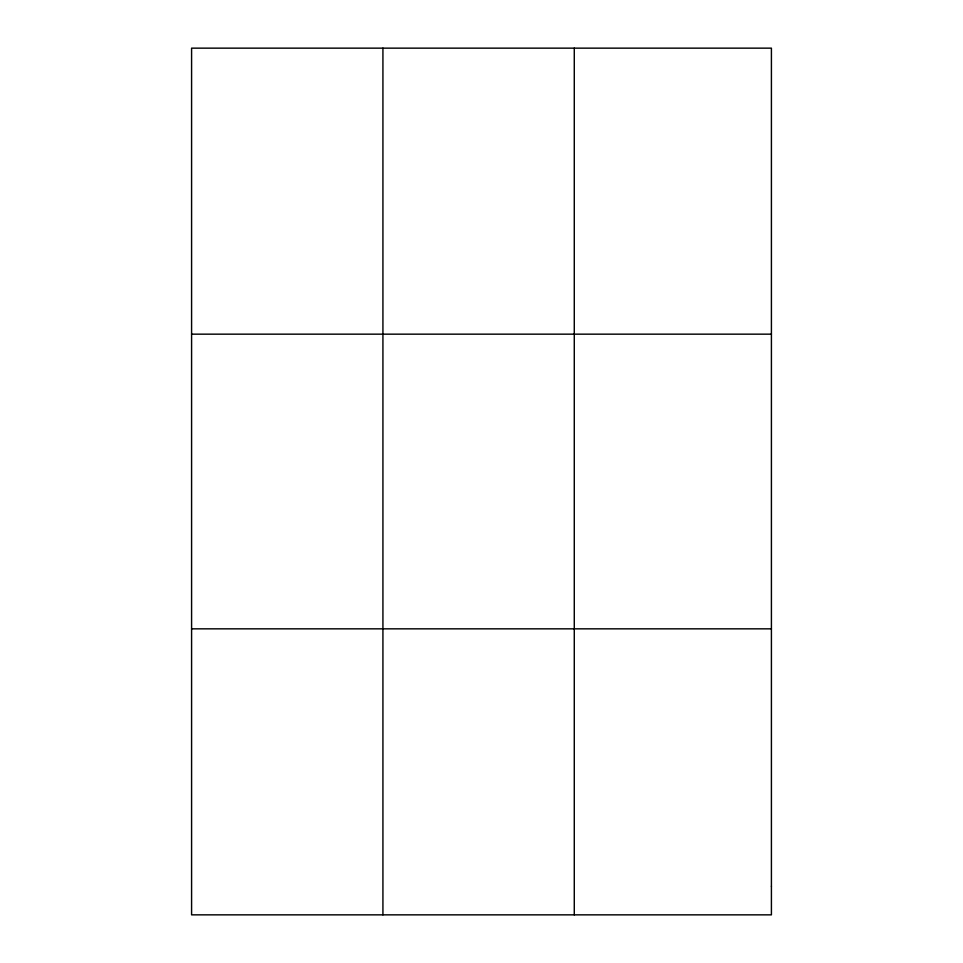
<?xml version="1.0" encoding="UTF-8"?>
<svg xmlns="http://www.w3.org/2000/svg" width="963" height="963" viewBox="0 0 963 963"><rect width="100%" height="100%" fill="white"/><g stroke="black" fill="none" stroke-linecap="round" stroke-linejoin="round"><path stroke-width="1.44" d="M382.925 914.85L382.925 48.15M574.273 914.85L574.273 48.15M191.589 334.161L771.411 334.161M191.589 628.839L771.411 628.839M771.411 886.249L771.411 914.85L191.589 914.85L191.589 48.15L771.411 48.15L771.411 886.249"/></g></svg>
